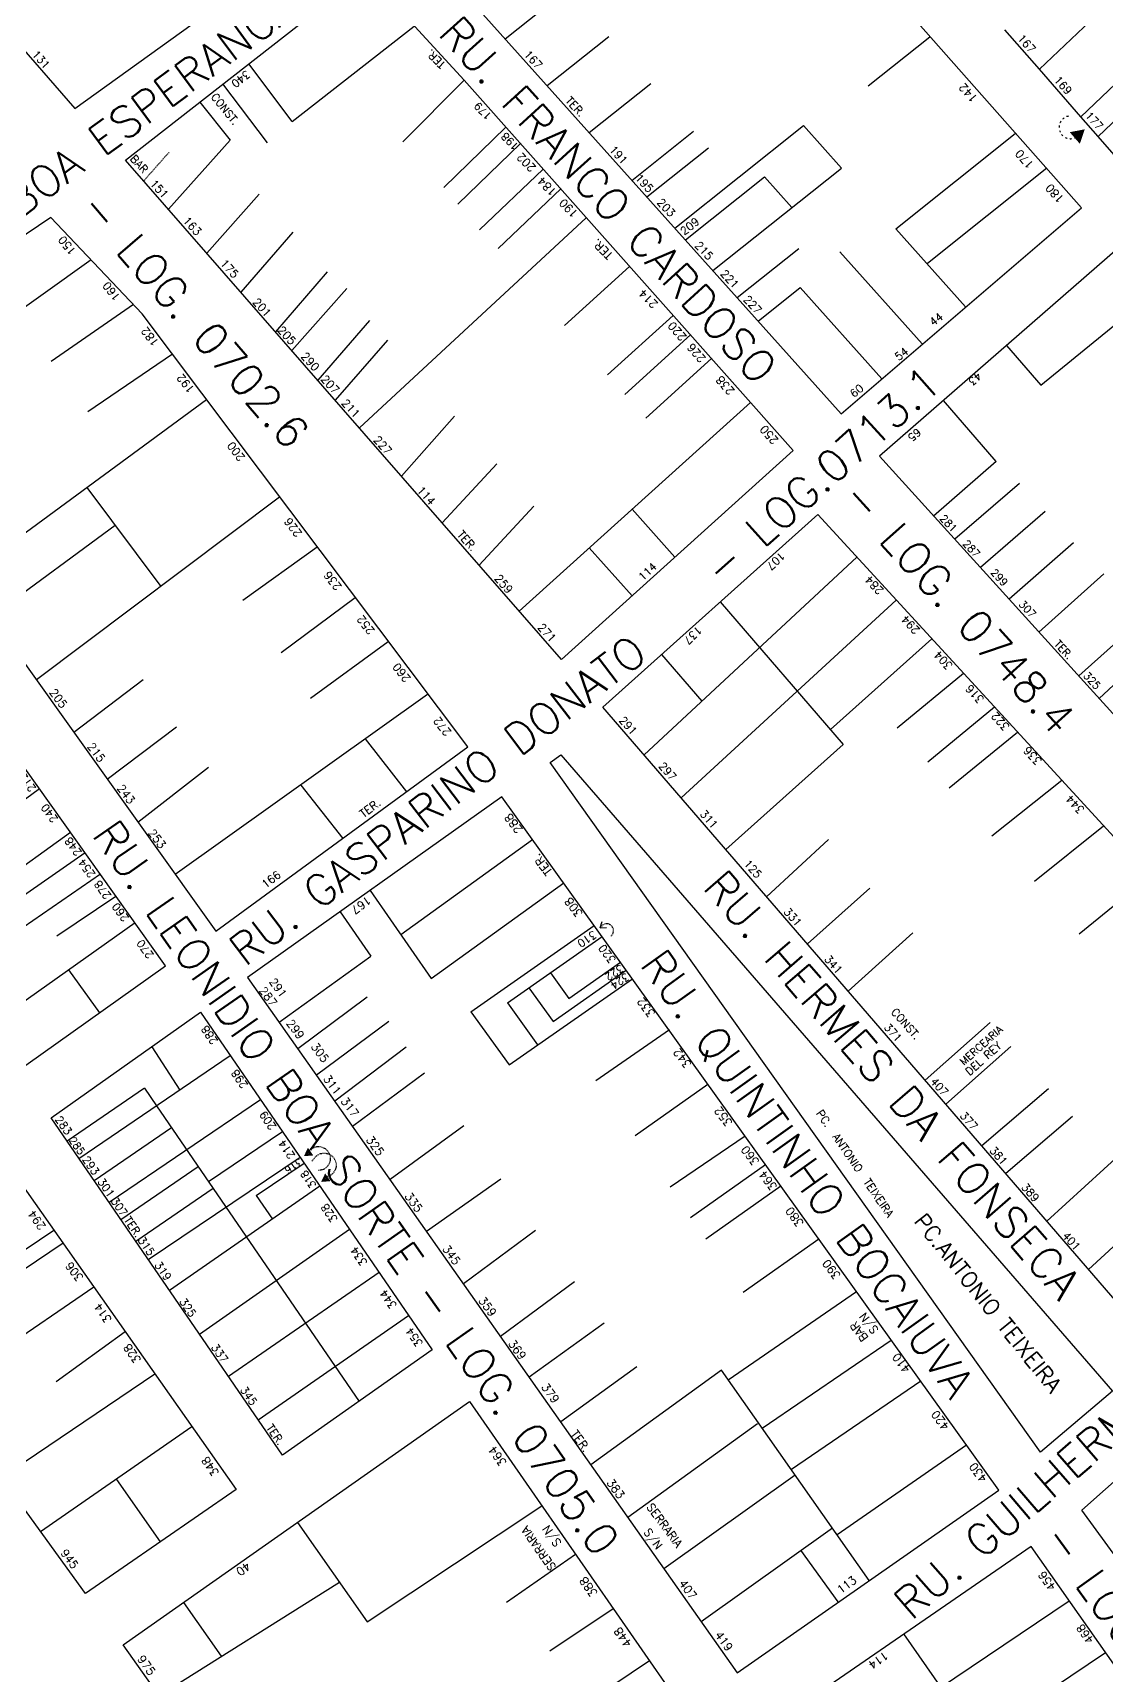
# Model space of a CAD drawing. Extents: x 714896 to 749292, y 8417558 to 8447149.
# Drawn here: x 740010.7 to 740214.9, y 8424883.3 to 8425195.8 of the extents above; entities that cross this region are included whole.
import ezdxf

# ---------------------------------------------------------------- set-up
doc = ezdxf.new("R2010")
doc.units = 0
doc.header["$MEASUREMENT"] = 0
doc.linetypes.add('ACAD_ISO03W100', pattern=[30, 12, -18])
doc.linetypes.add('DASHED', pattern=[0.75, 0.5, -0.25])
for name, color, linetype in [('LOTE', 7, 'CONTINUOUS'), ('NUM-PORTA', 7, 'CONTINUOUS'), ('QUADRA', 6, 'CONTINUOUS'), ('TEXTO', 7, 'CONTINUOUS'), ('TEXTODERUA', 3, 'CONTINUOUS')]:
    doc.layers.add(name, color=color, linetype=linetype)
doc.styles.add('ROMANS', font='ROMANS.SHX', dxfattribs={"height": 1.5})

msp = doc.modelspace()

# ---------------------------------------------------------------- hatches: boundary and pattern name
at = {"layer": 'LOTE'}
h = msp.add_hatch(color=7, dxfattribs=at)
h.paths.add_polyline_path([(740210.83, 8425177.47), (740207.98, 8425176.91), (740209.89, 8425174.71)])
h.paths.add_polyline_path([(740209.65, 8425179.36), (740212.54, 8425176.05), (740213.1, 8425176.54), (740210.21, 8425179.85)], flags=9)

# ---------------------------------------------------------------- linework, layer by layer
at = {"layer": 'LOTE', "color": 7}
for p, q in [((740060.01, 8425178.95, 515.17), (740083.21, 8425197.09, 515.17)), ((740060.02, 8425178.93, 516.16), (740051.75, 8425189.92, 516.68)), ((740081.05, 8425175.05, 515.84), (740092.74, 8425186.83, 515.17)), ((740055.32, 8425174.88, 516.25), (740046.85, 8425186.09, 516.68)), ((740042.43, 8425182.63, 516.68), (740048.25, 8425175.38, 516.38)), ((740088.88, 8425166.42, 515.72), (740100.69, 8425177.85, 515.17)), ((740157.29, 8425178.16, 522.18), (740164.52, 8425170.09, 521.49)), ((740048.25, 8425175.38, 516.38), (740036.47, 8425162.27, 516.68)), ((740091.55, 8425163.22, 515.74), (740103.45, 8425174.75, 515.17)), ((740095.68, 8425158.35, 515.78), (740107.75, 8425169.9, 515.17)), ((740149.89, 8425168.43, 514.3), (740155.12, 8425162.59, 515.18)), ((740053.74, 8425165.13, 516.31), (740043.78, 8425153.89, 516.68)), ((740099.2, 8425154.8, 515.8), (740111.11, 8425166.11, 515.17)), ((740115.97, 8425160.64, 515.17), (740072.81, 8425120.64, 516.68)), ((740174.85, 8425158.53, 520.52), (740188.14, 8425143.67, 519.26)), ((740060.12, 8425157.9, 516.27), (740050.26, 8425146.47, 516.68)), ((740021.8, 8425152.6, 515.62), (739996.56, 8425134.67, 517.08)), ((740066.7, 8425150.36, 516.27), (740056.84, 8425138.94, 516.68)), ((740111.82, 8425140.13, 515.92), (740124.23, 8425151.34, 515.17)), ((740070.41, 8425147.18, 516.26), (740059.95, 8425135.37, 516.68)), ((740202.49, 8425128.79, 520.58), (740224.3, 8425146.61, 521.16)), ((740029.8, 8425144.15, 515.74), (740014.17, 8425133.29, 516.88)), ((740074.74, 8425141.06, 516.29), (740064.88, 8425129.72, 516.68)), ((740119.99, 8425130.73, 516.04), (740132.49, 8425142.05, 515.17)), ((740078.15, 8425137.32, 516.3), (740068.18, 8425125.95, 516.68)), ((740123.33, 8425127.01, 516.04), (740135.83, 8425138.33, 515.17)), ((740037.23, 8425134.7, 515.75), (740021.13, 8425123.69, 517.08)), ((740127.3, 8425122.52, 516.04), (740139.8, 8425133.83, 515.17)), ((740195.96, 8425136.33, 521.16), (740202.49, 8425128.79, 520.58)), ((740043.75, 8425126, 515.73), (739997.52, 8425092.04, 520.54)), ((740147.2, 8425125.49, 515.17), (740103.23, 8425085.78, 516.68)), ((740193.99, 8425114.24, 519.94), (740183.92, 8425125.85, 521.16)), ((740090.92, 8425122.85, 516.38), (740080.81, 8425111.47, 516.68)), ((740098.98, 8425113.82, 516.47), (740088.58, 8425102.56, 516.68)), ((740193.99, 8425114.24, 519.94), (740182.05, 8425103.86, 519)), ((740020.98, 8425109.28, 517.77), (740035.02, 8425090.47, 518.08)), ((740198.42, 8425110.09, 519.82), (740186.11, 8425099.44, 519)), ((740057.63, 8425107.48, 515.7), (740011.35, 8425072.67, 520.54)), ((740105.98, 8425105.76, 516.47), (740095.59, 8425094.51, 516.68)), ((740124.72, 8425105.19, 1031.32), (740132.85, 8425096.03, 517.67)), ((740026.37, 8425102.06, 518.09), (740002.75, 8425084.72, 520.54)), ((740203.3, 8425104.71, 519.82), (740190.99, 8425094.06, 519)), ((740064.76, 8425097.96, 515.68), (740050.66, 8425087.8, 517.5)), ((740116.55, 8425097.81, 1031.56), (740124.69, 8425088.66, 517.67)), ((740208.66, 8425098.74, 519.72), (740196.43, 8425088.06, 519)), ((740214.46, 8425092.84, 519.65), (740202.11, 8425081.8, 519)), ((740072.01, 8425088.3, 515.66), (740057.91, 8425077.86, 517.76)), ((740174.97, 8425087.88), (740134.06, 8425050.23)), ((740221.94, 8425084.43, 519.56), (740209.68, 8425073.46, 519)), ((740225.6, 8425080.32, 519.52), (740213.57, 8425069.17, 519)), ((740078.3, 8425079.9, 515.64), (740063.5, 8425069.14, 518.12)), ((740175.12, 8425063.55, 522.14), (740187.75, 8425073.97, 522.95)), ((740018.45, 8425062.73, 520.54), (740031.68, 8425072.74, 519.04)), ((740085.79, 8425069.93, 515.62), (740037.76, 8425035.68, 520.54)), ((740180.94, 8425057.08, 522.1), (740193.65, 8425067.54, 522.95)), ((740024.84, 8425053.77, 520.54), (740038.01, 8425063.76, 519.2)), ((740073.88, 8425061.44, 519.35), (740081.76, 8425051.38, 520.84)), ((740185.04, 8425052.13, 522.06), (740198.03, 8425062.77, 522.95)), ((740030.67, 8425045.61, 520.54), (740044.09, 8425056.07, 519.34)), ((740061.7, 8425052.68, 519.34), (740069.65, 8425042.53, 520.84)), ((740193.16, 8425042.99, 522.01), (740206.44, 8425053.61, 522.95)), ((740011.96, 8425051.95, 520.76), (739982.91, 8425030.7, 526.89)), ((740017.87, 8425043.65, 520.76), (739988.65, 8425022.62, 523.77)), ((740201.28, 8425034.36, 521.98), (740214.41, 8425044.94, 522.95)), ((740005.98, 8425029.6, 522.33), (740020.61, 8425039.81, 520.76)), ((740080.67, 8425024.23, 271.4), (740105.76, 8425042.32)), ((740162.08, 8425042.32, 521.2), (740150.3, 8425031.42, 520.06)), ((740023.54, 8425035.69, 520.76), (740008.86, 8425025.57, 522.32)), ((740086.45, 8425015.89, 523.57), (740111.68, 8425034.05, 524.38)), ((740209.75, 8425024.36, 521.79), (740223.2, 8425035.36, 522.95)), ((740015.22, 8425023.96, 522.03), (740026.5, 8425031.55, 520.76)), ((740074.86, 8425032.62, 524.38), (740086.45, 8425015.89, 523.57)), ((740169.95, 8425033.06, 521.12), (740158.05, 8425022.45, 520.06)), ((740069.16, 8425028.57, 524.38), (740074.99, 8425020.14, 523.97)), ((740030.12, 8425026.47, 520.76), (740000.7, 8425005.6, 523.77)), ((740094.04, 8425009.53, 524.48), (740117.51, 8425025.92, 524.38)), ((740178.1, 8425024.55, 521.09), (740165.8, 8425013.47, 520.06)), ((740100.97, 8425011.23, 524.46), (740119, 8425023.83, 524.38)), ((740057.54, 8425007.56, 521.61), (740074.99, 8425020.14, 332.84)), ((740112.66, 8425012.08, 524.42), (740122.5, 8425018.96, 524.38)), ((740017.48, 8425017.51, 522.11), (740023.38, 8425009.35, 522.03)), ((740101.28, 8424999.43, 523.44), (740124.75, 8425015.81, 524.38)), ((740109.65, 8425007.7, 524.44), (740123.59, 8425017.44, 524.38)), ((740074.31, 8425012.28, 523.27), (740061.11, 8425002.5, 521.61)), ((740247, 8425009.45, 522.95), (740203.64, 8424969.66, 520.06)), ((740078.43, 8425007.65, 523.16), (740064.65, 8424997.47, 521.61)), ((740117.81, 8424996.45, 523.75), (740131.81, 8425006.13, 524.38)), ((740192.84, 8425007.49, 521), (740180.47, 8424996.49, 520.06)), ((740033.3, 8425002.88, 522.17), (740038.64, 8424994.6, 522.59)), ((740081.73, 8425002.77, 523.06), (740068.15, 8424992.5, 521.61)), ((740196.77, 8425002.95, 521), (740184.39, 8424991.95, 520.06)), ((740019.45, 8424981.6, 524.09), (740048.25, 8425001.21, 522.2)), ((740255.11, 8425000.61), (740211.55, 8424960.5, 520.06)), ((740085.23, 8424997.85, 522.99), (740071.53, 8424987.69, 521.61)), ((740125.27, 8424985.99, 523.73), (740139.12, 8424995.76, 524.38)), ((740031.91, 8424994.97, 522.72), (740017.2, 8424984.9, 524.09)), ((740054.02, 8424992.8, 522.2), (740025.18, 8424973.25, 524.09)), ((740203.9, 8424994.88, 520.85), (740191.22, 8424984.04, 520.06)), ((740208.48, 8424989.58, 520.85), (740195.8, 8424978.74, 520.06)), ((740037.07, 8424987.46, 522.72), (740022.35, 8424977.38, 524.09)), ((740044.09, 8424977.23, 522.92), (740058.16, 8424986.76, 522.2)), ((740092.69, 8424987.82, 522.92), (740078.64, 8424977.6, 521.61)), ((740131.94, 8424976.21, 523.71), (740146.19, 8424985.9, 524.38)), ((740032.63, 8424962.38, 524.09), (740061.52, 8424981.86, 522.2)), ((740053.19, 8424974.56, 523.12), (740062.32, 8424980.71, 522.2)), ((740135.79, 8424970.39, 523.69), (740150.1, 8424980.44, 524.38)), ((740042.16, 8424980.03, 522.72), (740027.44, 8424969.96, 524.09)), ((740099.74, 8424977.66, 522.86), (740085.58, 8424967.73, 521.61)), ((740044.99, 8424975.91, 522.72), (740030.27, 8424965.83, 524.09)), ((740065.3, 8424976.35, 522.2), (740036.68, 8424956.48, 524.09)), ((740138.7, 8424966.32, 523.69), (740153.01, 8424976.38, 524.38)), ((740014.69, 8424967.92, 524.39), (740000.2, 8424958.2, 524.71)), ((740042.38, 8424948.17, 524.09), (740070.94, 8424968.13, 522.2)), ((740106.33, 8424967.88, 522.81), (740092.59, 8424957.77, 521.61)), ((740016.42, 8424965.47, 524.39), (739986.83, 8424945.61, 525.05)), ((740145.82, 8424956.17, 523.69), (740160.22, 8424966.31, 524.38)), ((740076.55, 8424959.94, 522.2), (740047.9, 8424940.13, 524.09)), ((740022.31, 8424957.09, 524.39), (739992.99, 8424937.09, 525.05)), ((740113.73, 8424958.15, 522.82), (740099.64, 8424947.76, 521.61)), ((740142.97, 8424939.49, 523.33), (740167.38, 8424956.32, 524.38)), ((740053.55, 8424931.88, 524.09), (740082.16, 8424951.76, 522.2)), ((740119.41, 8424950.29, 522.82), (740105.12, 8424939.98, 521.61)), ((740028.26, 8424948.63, 524.39), (740015.1, 8424939.09, 524.61)), ((740149.46, 8424930.28, 523.35), (740174.01, 8424947.06, 524.38)), ((740004.71, 8424920.9, 525.05), (740033.9, 8424940.61, 524.39)), ((740125.62, 8424941.94, 522.84), (740111.11, 8424931.47, 521.61)), ((740141.68, 8424941.33, 523.32), (740116.84, 8424923.33, 521.61)), ((740169.82, 8424901.28, 523.83), (740141.68, 8424941.33, 523.32)), ((740155.03, 8424922.46, 523.39), (740179.64, 8424939.28, 524.38)), ((740040.96, 8424930.57, 524.39), (740012.16, 8424910.59, 525.05)), ((740123.87, 8424913.34, 521.61), (740148.57, 8424931.19, 523.34)), ((740188.34, 8424927.07, 524.38), (740163.72, 8424910.01, 523.53)), ((740130.74, 8424903.58, 521.61), (740155.71, 8424921.4, 523.4)), ((740026.59, 8424920.55, 524.6), (740034.92, 8424908.65, 524.44)), ((740074.3, 8424893.43, 524.55), (740107.55, 8424915.49, 524.49)), ((740061.02, 8424912.34, 524.64), (740074.3, 8424893.43, 524.55)), ((740137.85, 8424893.49, 521.61), (740162.8, 8424911.33, 523.51)), ((740100.78, 8424897.16, 524.51), (740113.94, 8424906.28, 524.49)), ((740163.9, 8424897.27, 523.82), (740156.83, 8424907.09, 523.35)), ((740034.69, 8424879.44, 524.57), (740069.01, 8424900.96, 524.57)), ((740039.34, 8424897.12), (740046.53, 8424886.87, -0.05)), ((740109.03, 8424887.94, 524.5), (740121.12, 8424895.94, 524.49)), ((740158.51, 8424864.22), (740207.88, 8424897.44)), ((740245.57, 8424792.21, 521.15), (740176.42, 8424891.12, 520.2)), ((740165.32, 8424854.33), (740214.78, 8424887.62)), ((740128.01, 8424886.01, 524.49), (740103.62, 8424869.64, 524.48))]:
    msp.add_line(p, q, dxfattribs=at)
at = {"layer": 'LOTE', "color": 7, "linetype": 'DASHED', "ltscale": 0.1}
msp.add_line((740036.54, 8425173.03, 516.56), (740031.78, 8425167.65, 516.68), dxfattribs=at)
at = {"layer": 'LOTE', "color": 7, "ltscale": 0.1}
for p, q in [((740109.17, 8425016.96, 524.38), (740112.66, 8425012.08, 524.38)), ((740105.07, 8425014.1, 524.38), (740109.65, 8425007.7, 524.38)), ((740094.04, 8425009.53, 523.44), (740101.28, 8424999.43, 523.44)), ((740100.97, 8425011.23, 524.38), (740106.71, 8425003.22, 524.38))]:
    msp.add_line(p, q, dxfattribs=at)
at = {"layer": 'LOTE', "color": 7, "linetype": 'CONTINUOUS', "flags": 128}
for points, elevation in [([(740100.52, 8425194.71), (740112.25, 8425204.07)], 514.32), ([(740108.53, 8425185.78), (740120.25, 8425195.13)], 514.32), ([(740169.61, 8425185.74), (740181.34, 8425195.09)], 527.21), ([(740116.54, 8425176.84), (740128.26, 8425186.19)], 514.32), ([(740124.68, 8425167.75), (740136.41, 8425177.11)], 514.31), ([(740132.83, 8425158.66), (740157.29, 8425178.16)], 514.3), ([(740127.49, 8425164.61), (740139.22, 8425173.97)], 514.3), ([(740134.83, 8425156.42), (740149.89, 8425168.43)], 514.3), ([(740140.07, 8425150.59), (740164.52, 8425170.09)], 514.29), ([(740144.67, 8425145.45), (740156.4, 8425154.8)], 514.26), ([(740179.92, 8425136.62), (740164.23, 8425154.14)], 519.26), ([(740148.68, 8425140.98), (740156.66, 8425147.35)], 514.26), ([(740172.2, 8425130.01), (740156.66, 8425147.35)], 519.26), ([(740031.91, 8424994.97), (740034.2, 8424991.64)], 522.2), ([(740034.2, 8424991.64), (740072.78, 8424935.39)], 522.2), ([(740053.19, 8424974.56), (740056.26, 8424970.08)], 523.12)]:
    msp.add_lwpolyline(points, dxfattribs=dict(at, elevation=elevation))
at = {"layer": 'LOTE', "color": 7}
for points in [[(740202.22, 8425188.88), (740216.7, 8425202.7)], [(740210.11, 8425179.84), (740224.6, 8425193.67)], [(740213.4, 8425176.08), (740227.89, 8425189.9)]]:
    msp.add_lwpolyline(points, dxfattribs=at)
at = {"layer": 'LOTE', "color": 7, "elevation": 527.21, "flags": 128}
msp.add_lwpolyline([(740174.85, 8425158.53), (740197.6, 8425176.67)], dxfattribs=at)
at = {"layer": 'LOTE', "color": 7, "flags": 128}
for points in [[(740180.89, 8425151.96), (740203.64, 8425170.11)], [(740118.63, 8425025.5), (740119.03, 8425026.72)], [(740118.63, 8425025.5), (740119.83, 8425025.56)]]:
    msp.add_lwpolyline(points, dxfattribs=at)
at = {"layer": 'LOTE', "color": 7, "linetype": 'CONTINUOUS', "flags": 128}
for points in [[(740126.98, 8425058.43), (740167.45, 8425096.07)], [(740141.47, 8425087.54), (740164.89, 8425060.42)], [(740162.46, 8425063.23), (740181.73, 8425080.51)], [(740130.3, 8425077.52), (740137.97, 8425068.65)], [(740142.55, 8425040.39), (740164.89, 8425060.42)]]:
    msp.add_lwpolyline(points, dxfattribs=at)
at = {"layer": 'LOTE', "color": 7, "linetype": 'ACAD_ISO03W100', "ltscale": 0.003, "flags": 128}
msp.add_lwpolyline([(740120.75, 8425023.94), (740121.1, 8425024.45), (740121.18, 8425025.18), (740120.94, 8425025.73), (740120.59, 8425026.06), (740120.13, 8425026.26), (740119.51, 8425026.24), (740119.1, 8425026.05), (740118.63, 8425025.5)], dxfattribs=at)
at = {"layer": 'LOTE', "color": 7, "const_width": 0.494}
for points in [[(740063.06, 8424983.17), (740062.66, 8424982.33), (740063.59, 8424982.4)], [(740066.34, 8424978.28), (740065.94, 8424977.43), (740066.87, 8424977.51)]]:
    msp.add_lwpolyline(points, close=True, dxfattribs=at)
at = {"layer": 'LOTE', "color": 7, "linetype": 'ACAD_ISO03W100', "ltscale": 0.002, "flags": 128}
for points in [[(740062.66, 8424982.33), (740063.48, 8424983.32), (740063.84, 8424983.58), (740064.34, 8424983.8), (740064.74, 8424983.88), (740065.17, 8424983.89), (740065.72, 8424983.78), (740066.31, 8424983.48), (740066.79, 8424983.03), (740067.16, 8424982.36), (740067.27, 8424981.96), (740067.25, 8424981.15), (740067.07, 8424980.6), (740066.66, 8424980.02), (740066.32, 8424979.72), (740065.93, 8424979.5), (740065.04, 8424979.31)], [(740063.77, 8424981.07), (740064.58, 8424982.06), (740064.95, 8424982.32), (740065.44, 8424982.54), (740065.85, 8424982.62), (740066.28, 8424982.63), (740066.83, 8424982.52), (740067.42, 8424982.22), (740067.9, 8424981.77), (740068.27, 8424981.1), (740068.37, 8424980.7), (740068.36, 8424979.89), (740068.17, 8424979.35), (740067.77, 8424978.76), (740067.42, 8424978.46), (740067.04, 8424978.25), (740066.15, 8424978.05)]]:
    msp.add_lwpolyline(points, dxfattribs=at)
at = {"layer": 'LOTE', "color": 7, "linetype": 'ACAD_ISO03W100', "ltscale": 0.03}
msp.add_arc((740208.1, 8425177.84), 2.16, 99.9088, 307.4663, dxfattribs=at)
at = {"layer": 'QUADRA', "color": 6}
for points in [[(739969.14, 8425326.69), (739927.28, 8425286.51), (740018.65, 8425181.43), (740066.94, 8425216.18), (739969.14, 8425326.69)], [(740164.49, 8425123.34), (740210.18, 8425162.54), (740132.97, 8425249.91), (740084.73, 8425212.33), (740164.49, 8425123.34)], [(740155.36, 8425116.31), (740111.27, 8425076.57), (740028.33, 8425171.6), (740073.97, 8425207.3), (740092.74, 8425186.83), (740155.36, 8425116.31)], [(740093.45, 8425059.92), (740031.49, 8425142.37), (740014.12, 8425160.67), (739969.86, 8425130.78), (740045.48, 8425024.88), (740093.45, 8425059.92)], [(740282.21, 8424993.47), (740326.97, 8425031.49), (740217.07, 8425154.73), (740171.76, 8425115.25), (740282.21, 8424993.47)], [(740006.5, 8424997.36), (740035.95, 8425018.29), (739960.88, 8425123.62), (739931.66, 8425103.12), (740006.5, 8424997.36)], [(740270.67, 8424983.67), (740225.02, 8424944.91), (740119.13, 8425067.51), (740160.01, 8425104.17), (740270.67, 8424983.67)], [(740216.13, 8424937.36), (740202.43, 8424925.72), (740109.13, 8425056.95), (740111.14, 8425058.4), (740216.13, 8424937.36)], [(740144.71, 8424883.73), (740194.47, 8424918.51), (740099.94, 8425050.45), (740051.53, 8425016.04), (740144.71, 8424883.73)], [(740042.6, 8425009.46), (740086.69, 8424945.19), (740058.19, 8424925.12), (740014.15, 8424989.33), (740042.6, 8425009.46)], [(740004.51, 8424982.4), (740049.35, 8424918.64), (740020.69, 8424898.8), (739974.91, 8424962.09), (740004.51, 8424982.4)], [(740093.77, 8424935.34), (740134.6, 8424876.51), (740069.53, 8424830.13), (740027.88, 8424889.07), (740093.77, 8424935.34)], [(740223.2, 8424926.16), (740302.78, 8424837.28), (740280.59, 8424818.2), (740210.28, 8424914.67), (740223.2, 8424926.16)], [(740220.15, 8424774.64), (740269.95, 8424809.06), (740200.61, 8424907.78), (740151.71, 8424874.11), (740220.15, 8424774.64)]]:
    msp.add_lwpolyline(points, close=True, dxfattribs=at)
msp.add_lwpolyline([(740218.67, 8425170.05), (740213.4, 8425176.08), (740210.11, 8425179.84), (740202.22, 8425188.88), (740195.64, 8425196.41)], dxfattribs=at)

# ---------------------------------------------------------------- texts
at = {"layer": 'NUM-PORTA', "color": 7, "style": 'ROMANS'}
for s, height, rotation, p in [('167', 1.5, 312.0707, (740197.92, 8425194.7)), ('131', 1.482, 311.9704, (740010.42, 8425191.65)), ('167', 1.505, 312.9443, (740104.02, 8425191.62)), ('340', 1.472, 218.7694, (740051.27, 8425188.79)), ('169', 1.5, 312.0707, (740204.86, 8425186.76)), ('142', 1.555, 132.4231, (740190.57, 8425183.45)), ('179', 1.45, 134.6007, (740098.13, 8425180.13)), ('177', 1.5, 312.0707, (740210.78, 8425180.02)), ('198', 1.45, 134.6007, (740103.27, 8425174.34)), ('191', 1.505, 312.9443, (740120.25, 8425173.5)), ('202', 1.552, 134.5198, (740106.51, 8425170.26)), ('184', 1.552, 134.5314, (740110.47, 8425165.7)), ('195', 1.505, 312.9334, (740125.16, 8425168.12)), ('151', 1.527, 312.6442, (740032.83, 8425167.04)), ('190', 1.553, 134.6255, (740114.56, 8425161.55)), ('203', 1.505, 312.9334, (740129.32, 8425163.47)), ('163', 1.53, 312.492, (740039.13, 8425160)), ('209', 1.505, 38.1094, (740134.61, 8425157.24, 514.3)), ('150', 1.522, 128.3076, (740019.01, 8425154.27)), ('215', 1.505, 312.9385, (740136.53, 8425155.27)), ('175', 1.53, 312.492, (740046.21, 8425151.88)), ('221', 1.505, 312.9372, (740141.41, 8425149.89)), ('160', 1.517, 128.1343, (740027.45, 8425145.55)), ('214', 1.552, 134.585, (740129.72, 8425144.31)), ('201', 1.53, 312.4856, (740052.38, 8425144.5)), ('227', 1.505, 312.9372, (740145.79, 8425144.99)), ('182', 1.518, 128.1361, (740034.75, 8425136.93)), ('205', 1.53, 312.4855, (740057.11, 8425139.17)), ('220', 1.545, 131.2991, (740135.15, 8425138.03)), ('44', 1.506, 38.0001, (740181.99, 8425139.92)), ('226', 1.545, 131.2991, (740138.81, 8425133.91)), ('290', 1.53, 312.486, (740061.57, 8425134.19)), ('54', 1.505, 37.7895, (740175.4, 8425133.32)), ('192', 1.52, 128.1845, (740041.54, 8425128.03)), ('207', 1.53, 312.486, (740065.36, 8425129.85)), ('238', 1.545, 131.2991, (740144.29, 8425127.73)), ('43', 1.429, 220.3429, (740190.43, 8425131.32)), ('60', 1.505, 38.4481, (740166.89, 8425126.32)), ('211', 1.53, 312.4844, (740069.28, 8425125.3)), ('250', 1.545, 131.2991, (740152.64, 8425118.34)), ('200', 1.523, 127.0379, (740051.12, 8425115.03)), ('227', 1.53, 312.4846, (740075.36, 8425118.28)), ('65', 1.429, 220.3785, (740178.9, 8425120.66)), ('114', 1.53, 312.4846, (740083.64, 8425108.69)), ('226', 1.523, 127.0379, (740061.97, 8425100.59)), ('281', 1.418, 312.9509, (740183.14, 8425103.34)), ('287', 1.418, 312.9509, (740187.52, 8425098.52)), ('107', 1.495, 223.5552, (740152.92, 8425097.19)), ('236', 1.523, 128.3185, (740069.53, 8425090.46)), ('114', 1.5, 42.5812, (740126.71, 8425091.44)), ('299', 1.418, 312.9554, (740192.81, 8425093.04)), ('259', 1.53, 310.9373, (740098.42, 8425091.93)), ('284', 1.519, 133.1589, (740172.66, 8425089.78)), ('307', 1.418, 312.9597, (740198.16, 8425087.01)), ('252', 1.523, 128.2914, (740075.82, 8425082.07)), ('271', 1.529, 312.5812, (740106.6, 8425082.6)), ('294', 1.519, 133.1589, (740179.56, 8425082.26)), ('137', 1.495, 223.5552, (740137.15, 8425083.05)), ('304', 1.519, 133.1589, (740185.8, 8425075.48)), ('260', 1.523, 128.2914, (740082.64, 8425072.99)), ('325', 1.418, 312.9774, (740210.45, 8425073.4)), ('205', 1.542, 306.6812, (740013.74, 8425070.3)), ('316', 1.52, 133.167, (740191.78, 8425069.08)), ('272', 1.519, 127.9869, (740090.37, 8425062.75)), ('291', 1.493, 311.6307, (740122.1, 8425064.94)), ('322', 1.52, 133.1729, (740196.64, 8425063.89)), ('215', 1.542, 306.6821, (740020.96, 8425060.01)), ('336', 1.521, 133.1801, (740202.79, 8425057.32)), ('297', 1.493, 311.6307, (740129.63, 8425056.22)), ('212', 1.48, 126.4268, (740011.37, 8425052.06)), ('243', 1.542, 306.6832, (740026.63, 8425052.08)), ('240', 1.48, 126.4268, (740015.56, 8425046.19)), ('344', 1.52, 133.1543, (740210.88, 8425048.07)), ('288', 1.57, 127.1608, (740103.97, 8425044.23)), ('311', 1.493, 311.6307, (740137.48, 8425047.12)), ('248', 1.48, 126.4268, (740020.07, 8425039.86)), ('253', 1.542, 306.6821, (740032.51, 8425043.58)), ('254', 1.481, 126.4025, (740022.66, 8425035.71)), ('125', 1.495, 311.625, (740145.85, 8425037.66)), ('278', 1.481, 126.396, (740025.67, 8425031.63)), ('166', 1.504, 36.726, (740054.92, 8425032.97)), ('167', 1.557, 216.4898, (740074.29, 8425031.62)), ('308', 1.57, 127.1608, (740115.42, 8425028.25)), ('260', 1.481, 126.406, (740029.07, 8425027.36)), ('331', 1.496, 311.617, (740153.43, 8425028.49)), ('310', 1.5, 213.9894, (740117.31, 8425025.06)), ('270', 1.491, 126.2026, (740033.78, 8425020.33)), ('320', 1.5, 127.162, (740121.7, 8425019.45)), ('322', 1.45, 213.9894, (740122.47, 8425018.62, 524.38)), ('341', 1.496, 311.6145, (740161.16, 8425019.47)), ('291', 1.526, 306.5354, (740055.56, 8425015.24)), ('324', 1.45, 213.9894, (740123.52, 8425017.01, 524.38)), ('287', 1.557, 306.4898, (740053.63, 8425013.57)), ('332', 1.571, 127.1676, (740129.2, 8425009.21)), ('288', 1.487, 124.4828, (740045.98, 8425003.94)), ('299', 1.558, 306.4942, (740058.83, 8425007.35)), ('371', 1.496, 311.613, (740172.5, 8425006.51)), ('305', 1.555, 306.5048, (740063.5, 8425002.9)), ('342', 1.571, 127.1672, (740136.1, 8424999.55)), ('298', 1.485, 124.3689, (740051.68, 8424995.57)), ('311', 1.562, 306.487, (740065.83, 8424996.78)), ('407', 1.497, 311.6092, (740181.33, 8424996.2, -520.06)), ('317', 1.561, 306.4892, (740069.17, 8424992.53)), ('283', 1.489, 305.1553, (740014.82, 8424989.06)), ('209', 1.485, 124.3482, (740057.06, 8424987.67)), ('352', 1.57, 127.1625, (740143.9, 8424988.44)), ('377', 1.497, 311.6092, (740186.94, 8424989.7, -520.06)), ('285', 1.4, 304.9513, (740017.48, 8424985.1)), ('214', 1.485, 124.3736, (740060.66, 8424982.17)), ('325', 1.563, 306.486, (740073.99, 8424985.17)), ('360', 1.57, 127.1609, (740148.99, 8424981)), ('381', 1.497, 311.5988, (740192.59, 8424983.08)), ('293', 1.5, 304.9513, (740020, 8424981.43)), ('316', 1.4, 214.4525, (740061.38, 8424981.77)), ('301', 1.5, 304.9513, (740022.9, 8424977.21)), ('318', 1.4, 124.4525, (740064.68, 8424976.54)), ('364', 1.57, 127.1609, (740152.4, 8424976.24)), ('307', 1.487, 304.9338, (740025.42, 8424973.56)), ('335', 1.563, 306.4839, (740081.33, 8424974.42)), ('389', 1.497, 311.5988, (740198.65, 8424976.07)), ('294', 1.534, 125.2052, (740013.21, 8424968.69)), ('328', 1.485, 124.4525, (740068.76, 8424970.05)), ('380', 1.57, 127.1567, (740157.44, 8424969.34)), ('315', 1.487, 304.9338, (740030.56, 8424966.08)), ('334', 1.485, 124.4525, (740074.4, 8424961.83)), ('345', 1.563, 306.4842, (740088.51, 8424964.41)), ('401', 1.497, 311.5988, (740206.44, 8424966.83)), ('306', 1.534, 127.9958, (740020.39, 8424958.97)), ('319', 1.487, 304.9146, (740033.75, 8424961.34)), ('390', 1.57, 127.1505, (740164.47, 8424959.35)), ('344', 1.5, 124.6531, (740080.01, 8424953.64)), ('359', 1.563, 306.4834, (740095.37, 8424954.58)), ('314', 1.533, 125.2247, (740025.77, 8424951)), ('325', 1.486, 304.9042, (740038.47, 8424954.37)), ('S/N', 1.571, 127.1644, (740171.67, 8424949)), ('354', 1.5, 124.6531, (740084.97, 8424946.41)), ('328', 1.533, 125.2285, (740031.34, 8424943.31)), ('337', 1.487, 304.9278, (740044.52, 8424945.67)), ('369', 1.563, 306.4825, (740101.03, 8424946.37)), ('410', 1.571, 127.1644, (740177.76, 8424941.52)), ('345', 1.487, 304.9823, (740050.05, 8424937.58)), ('379', 1.563, 306.4832, (740107.34, 8424938.1)), ('420', 1.569, 127.1271, (740185.18, 8424930.63)), ('348', 1.535, 125.1789, (740046.19, 8424921.83)), ('364', 1.586, 125.6151, (740100.92, 8424923.74)), ('430', 1.566, 127, (740192.37, 8424920.69)), ('383', 1.563, 306.4802, (740119.76, 8424919.9)), ('S/N', 1.587, 125.6442, (740111.35, 8424908.46)), ('S/N', 1.563, 306.4758, (740126.8, 8424910.49)), ('945', 1.539, 306.956, (740015.85, 8424906.53)), ('40', 1.59, 216.538, (740051.38, 8424904.95)), ('113', 1.533, 35.913, (740164.39, 8424898.71)), ('456', 1.536, 125.4634, (740205.41, 8424900.03)), ('388', 1.587, 125.658, (740118.23, 8424898.88)), ('407', 1.563, 306.4699, (740133.5, 8424900.75)), ('468', 1.536, 125.4634, (740212.67, 8424889.94)), ('448', 1.586, 125.6294, (740124.77, 8424889.27)), ('419', 1.562, 306.448, (740140.36, 8424890.91)), ('975', 1.59, 305.7934, (740030.45, 8424886.36)), ('114', 1.534, 215.0061, (740172.75, 8424887.87))]:
    msp.add_text(s, height=height, rotation=rotation, dxfattribs=at).set_placement(p)
at = {"layer": 'TEXTO', "color": 7, "style": 'ROMANS'}
for height, rotation, p in [(1.45, 134.6007, (740089.3, 8425189.92)), (1.505, 312.9443, (740111.91, 8425182.82)), (1.487, 304.9338, (740027.95, 8424969.88)), (1.487, 304.9823, (740055.01, 8424930.35))]:
    msp.add_text('TER.', height=height, rotation=rotation, dxfattribs=at).set_placement(p)
at = {"layer": 'TEXTO', "style": 'ROMANS'}
for s, height, rotation, p in [('CONST.', 1.473, 308.8446, (740044.49, 8425183.6)), ('BAR', 1.491, 313.051, (740029.07, 8425171.75)), ('170', 1.551, 132.0937, (740201.26, 8425170.82)), ('180', 1.551, 132.0937, (740207.03, 8425164.3)), ('TER.', 1.552, 134.5785, (740121.16, 8425153.66)), ('TER.', 1.53, 312.5083, (740091.3, 8425100.23, -516.68)), ('TER.', 1.418, 312.9722, (740204.92, 8425079.42)), ('TER.', 1.523, 37.2484, (740073.6, 8425046.37)), ('TER.', 1.568, 127.1482, (740109.62, 8425036.23)), ('CONST.', 1.492, 311.6415, (740173.86, 8425009.4)), ('MERCEARIA', 1.392, 41.6716, (740187.82, 8424999.26)), (' DEL REY', 1.488, 41.6564, (740188.16, 8424996.63)), ('PC.  ANTONIO  TEIXEIRA', 1.5051, 304.5033, (740159.65, 8424990.2)), ('BAR', 1.567, 127.0722, (740169.72, 8424947.53)), ('TER.', 1.564, 306.4812, (740112.94, 8424929.14)), ('SERRARIA', 1.559, 306.4659, (740127.35, 8424915.27)), ('SERRARIA', 1.54, 124.9082, (740110.3, 8424903.89))]:
    msp.add_text(s, height=height, rotation=rotation, dxfattribs=at).set_placement(p)
at = {"layer": 'TEXTODERUA', "style": 'ROMANS'}
for s, height, rotation, p in [('RU. BOA ESPERANCA - LOG. 0700.0', 6, 36.378, (739993.92, 8425149.86)), ('RU. FRANCO CARDOSO', 6, 312.1574, (740087.54, 8425195.55)), ('- LOG. 0702.6', 6, 310.7918, (740019.19, 8425162.46)), ('- LOG.0713.1', 6, 41.9894, (740141.61, 8425090.32)), ('- LOG. 0748.4  ', 6, 311.8688, (740164.22, 8425107.27)), ('RU. GASPARINO DONATO', 6, 37.4327, (740051.03, 8425017.94)), ('RU. LEONIDIO BOA SORTE - LOG. 0705.0', 6, 304.8343, (740021.79, 8425043.23)), ('RU. HERMES DA FONSECA', 6, 310.7918, (740137.91, 8425033.12)), ('RU. QUINTINHO BOCAIUVA', 6, 305.5336, (740125.99, 8425018.53)), ('RU. GUILHERME DE ALMEIDA - LOG.0716.6', 6, 40.8134, (740177.83, 8424893.55)), ('PC.ANTONIO TEIXEIRA', 3, 308.5491, (740178.15, 8424969.62)), ('- LOG. 0730.1', 6, 305.5336, (740202.53, 8424909.4))]:
    msp.add_text(s, height=height, rotation=rotation, dxfattribs=at).set_placement(p)

doc.saveas('drawing.dxf')
